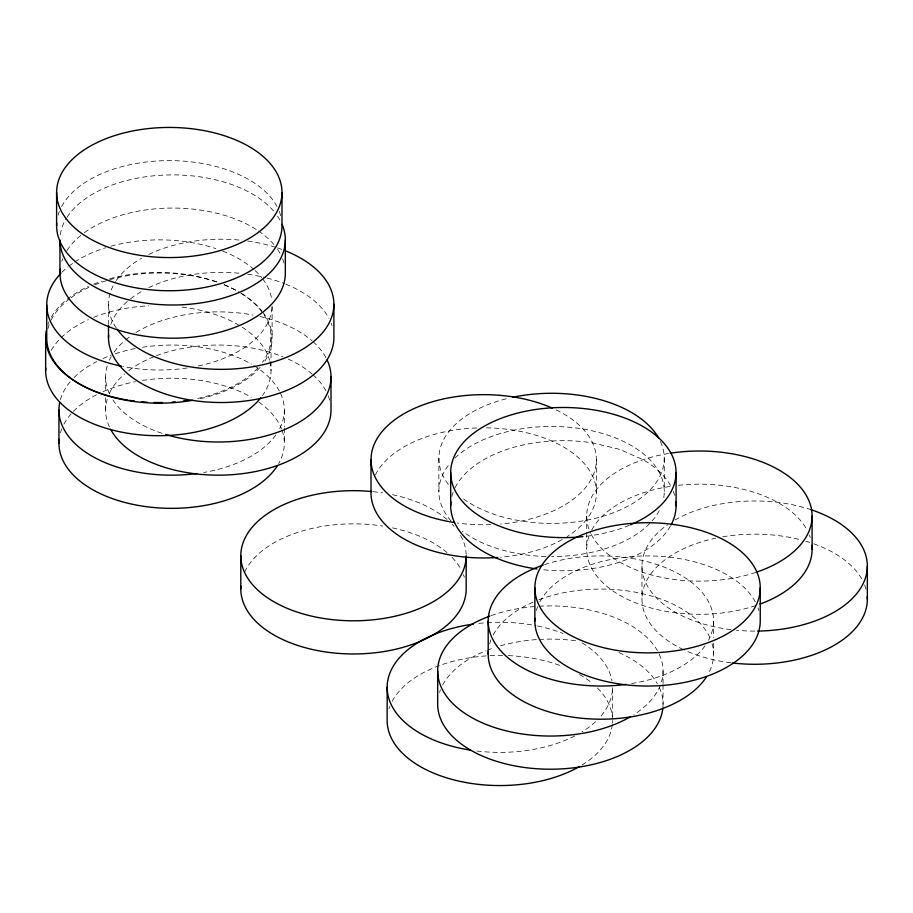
<?xml version="1.0" encoding="UTF-8"?>
<svg xmlns="http://www.w3.org/2000/svg" width="913" height="913" viewBox="0 0 913 913"><rect width="100%" height="100%" fill="white"/><g stroke="black" fill="none" stroke-linecap="round" stroke-linejoin="round"><path stroke-width="0.68" stroke-dasharray="4.57 3.42" d="M713.567 620.966L713.567 637.559M713.567 643.083L713.567 654.142M664.265 458.337L664.265 491.514M663.055 670.987L663.055 683.426M663.055 684.807L663.055 704.163M641.976 566.037L641.976 599.213M612.532 716.34L612.532 687.318A112.687 65.063 0 0 1 599.464 717.732M596.383 459.718L596.383 492.894M586.717 516.062L586.717 531.275M586.717 532.656L586.717 549.238M438.879 458.337L438.879 491.514M284.32 410.108L284.32 426.702M284.32 428.083L284.32 443.284M272.12 306.312L272.12 338.107M271.024 337.479L271.024 370.644M108.51 304.28L108.51 323.636M105.623 376.932L105.623 392.145M105.623 397.669L105.623 410.108M282.037 430.251A112.687 65.063 0 0 1 278.682 463.599M60.406 432.842A112.687 65.063 0 0 1 61.707 428.973M63.944 424.123A112.687 65.063 0 0 1 96.698 394.69M103.032 391.666A112.687 65.063 0 0 1 135.444 381.668M142.474 380.436A112.687 65.063 0 0 1 251.315 397.281M258.733 402.005A112.687 65.063 0 0 1 281.558 428.973M280.485 393.275A112.687 65.063 0 0 1 278.682 430.434M275.749 435.01A112.687 65.063 0 0 1 203.622 472.5M60.406 399.666A112.687 65.063 0 0 1 71.054 380.778M74.044 377.583A112.687 65.063 0 0 1 96.698 361.525M103.032 358.489A112.687 65.063 0 0 1 111.112 355.225M115.289 353.765A112.687 65.063 0 0 1 135.444 348.492M142.474 347.271A112.687 65.063 0 0 1 251.315 364.104M253.86 365.622A112.687 65.063 0 0 1 279.321 390.947M109.457 426.953A112.687 65.063 0 0 1 107.472 398.365M109.457 393.275A112.687 65.063 0 0 1 124.602 373.976M128.904 370.507A112.687 65.063 0 0 1 155.05 356.264M156.42 355.739A112.687 65.063 0 0 1 282.927 356.812M288.211 359.083A112.687 65.063 0 0 1 312.029 373.976M313.033 374.866A112.687 65.063 0 0 1 325.998 390.947M328.246 395.797A112.687 65.063 0 0 1 329.878 400.967M161.966 433.276A112.687 65.063 0 0 1 112.653 399.552M109.457 393.777A112.687 65.063 0 0 1 107.472 365.189M109.457 360.099A112.687 65.063 0 0 1 111.26 356.618M114.205 352.041A112.687 65.063 0 0 1 124.602 340.8M125.64 339.921A112.687 65.063 0 0 1 131.21 335.653M136.083 332.446A112.687 65.063 0 0 1 253.106 315.053M260.057 316.503A112.687 65.063 0 0 1 312.029 340.8M313.033 341.69A112.687 65.063 0 0 1 325.998 357.77M269.906 361.502A112.687 65.063 0 0 1 262.453 395.546M51.288 350.33A112.687 65.063 0 0 1 88.435 319.618M93.719 317.347A112.687 65.063 0 0 1 148.545 305.832M182.075 307.053A112.687 65.063 0 0 1 269.563 360.201M263.994 314.859A112.687 65.063 0 0 1 262.453 362.37M257.957 367.893A112.687 65.063 0 0 1 194.537 399.084M47.933 324.446A112.687 65.063 0 0 1 48.925 321.89M51.288 317.153A112.687 65.063 0 0 1 88.435 286.442M93.719 284.171A112.687 65.063 0 0 1 101.994 281.136M109.8 278.762A112.687 65.063 0 0 1 217.477 282.094M224.301 284.719A112.687 65.063 0 0 1 236.866 290.813M240.564 292.993A112.687 65.063 0 0 1 263.241 313.707M262.704 312.075A112.687 65.063 0 0 1 263.537 362.997M260.011 367.437A112.687 65.063 0 0 1 197.014 399.438M47.853 328.954A112.687 65.063 0 0 1 49.496 323.795M51.139 320.098A112.687 65.063 0 0 1 70.027 298.494M71.168 297.649A112.687 65.063 0 0 1 89.531 287.07M94.815 284.799A112.687 65.063 0 0 1 108.236 280.143M109.56 279.755A112.687 65.063 0 0 1 218.561 282.722M224.039 284.799A112.687 65.063 0 0 1 239.115 292.103M241.66 293.621A112.687 65.063 0 0 1 261.848 310.968M272.028 307.533A112.687 65.063 0 0 1 197.014 366.261M187.245 367.973A112.687 65.063 0 0 1 123.232 366.547M61.833 272.394A112.687 65.063 0 0 1 67.813 267.041M68.909 266.174A112.687 65.063 0 0 1 73.519 262.83M74.729 262.02A112.687 65.063 0 0 1 105.634 247.754M110.884 246.213A112.687 65.063 0 0 1 215.776 248.587M222.692 251.086A112.687 65.063 0 0 1 254.156 269.689M255.138 270.59A112.687 65.063 0 0 1 261.848 277.792M262.704 278.91A112.687 65.063 0 0 1 271.754 299.715M110.793 324.423A112.687 65.063 0 0 1 129.589 299.567M130.685 298.711A112.687 65.063 0 0 1 141.515 291.452M148.751 287.629A112.687 65.063 0 0 1 242.185 273.535M247.663 274.22A112.687 65.063 0 0 1 265.694 277.689M267.053 278.031A112.687 65.063 0 0 1 284.468 283.623M285.815 284.16A112.687 65.063 0 0 1 328.897 318.295M331.134 323.145A112.687 65.063 0 0 1 332.035 325.713M116.293 328.052A112.687 65.063 0 0 1 115.54 281.661M116.293 280.519A112.687 65.063 0 0 1 141.515 258.276M148.751 254.453A112.687 65.063 0 0 1 242.185 240.359M247.663 241.043A112.687 65.063 0 0 1 276.274 247.526M277.552 247.937A112.687 65.063 0 0 1 281.729 249.409M60.326 234.721A112.687 65.063 0 0 1 66.272 218.469M66.991 217.328A112.687 65.063 0 0 1 167.353 174.954A112.687 65.063 0 0 1 274.162 211.702M277.552 216.187A112.687 65.063 0 0 1 280.942 221.939M61.81 261.38A112.687 65.063 0 0 1 62.723 258.801M66.991 250.493A112.687 65.063 0 0 1 83.243 233.511M84.384 232.667A112.687 65.063 0 0 1 257.352 230.213M258.562 231.012A112.687 65.063 0 0 1 274.162 244.878M277.552 249.352A112.687 65.063 0 0 1 280.337 253.962M282.574 258.801A112.687 65.063 0 0 1 284.217 263.971M58.067 215.24A112.687 65.063 0 0 1 59.368 211.371M61.605 206.521A112.687 65.063 0 0 1 169.293 160.62A112.687 65.063 0 0 1 276.993 206.521M279.23 211.371A112.687 65.063 0 0 1 280.862 216.541M659.266 510.675A112.687 65.063 0 0 1 551.566 556.576M545.985 556.496A112.687 65.063 0 0 1 462.172 531.115M450.988 520.855A112.687 65.063 0 0 1 450.052 463.268M454.902 458.075A112.687 65.063 0 0 1 588.12 429.966A112.687 65.063 0 0 1 663.443 499.354M660.419 441.504A112.687 65.063 0 0 1 600.583 516.929A112.687 65.063 0 0 1 461.054 497.094M448.283 484.358A112.687 65.063 0 0 1 508.45 398.228M373.086 491.673A112.687 65.063 0 0 1 382.661 492.894M392.476 494.698A112.687 65.063 0 0 1 447.21 519.611M452.118 524.256A112.687 65.063 0 0 1 454.081 526.402M460.551 535.417A112.687 65.063 0 0 1 466.166 554.442M244.65 572.074A112.687 65.063 0 0 1 382.661 526.071M392.476 527.874A112.687 65.063 0 0 1 447.21 552.787M452.118 557.432A112.687 65.063 0 0 1 461.191 569.758M463.427 574.597A112.687 65.063 0 0 1 464.34 577.164M486.481 427.855A112.687 65.063 0 0 1 587.287 467.273A112.687 65.063 0 0 1 567.178 536.604M562.225 539.56A112.687 65.063 0 0 1 500.507 557.227M375.403 474.897A112.687 65.063 0 0 1 479.519 427.877M556.154 409.891A112.687 65.063 0 0 1 592.172 477.351A112.687 65.063 0 0 1 500.507 524.051M490.692 524.655A112.687 65.063 0 0 1 457.23 522.966M670.439 526.048A112.687 65.063 0 0 1 541.021 569.495M451.809 496.581A112.687 65.063 0 0 1 454.537 488.889M455.096 487.725A112.687 65.063 0 0 1 592.548 442.885L619.722 449.379L643.06 459.718A112.687 65.063 0 0 1 671.078 486.561M673.315 491.411A112.687 65.063 0 0 1 674.604 495.28M629.342 525.306A112.687 65.063 0 0 1 584.366 536.479M755.759 572.405A112.687 65.063 0 0 1 591.122 534.071M588.999 529.095A112.687 65.063 0 0 1 668.841 453.441M755.759 605.581A112.687 65.063 0 0 1 630.815 600.857A112.687 65.063 0 0 1 590.563 532.405M591.715 530.076A112.687 65.063 0 0 1 670.245 486.401M678.427 485.317A112.687 65.063 0 0 1 807.103 530.076M809.34 534.927A112.687 65.063 0 0 1 810.253 537.495M612.532 720.494A112.687 65.063 0 0 1 612.44 723.096M612.326 724.397A112.687 65.063 0 0 1 582.072 764.98M389.006 708.75A112.687 65.063 0 0 1 389.919 706.183M392.156 701.332A112.687 65.063 0 0 1 488.638 655.751M490.053 655.682A112.687 65.063 0 0 1 502.629 655.454M508.233 655.614A112.687 65.063 0 0 1 561.746 666.125M579.527 674.49A112.687 65.063 0 0 1 592.526 683.483M597.433 687.957A112.687 65.063 0 0 1 612.509 719.193M595.55 721.658A112.687 65.063 0 0 1 582.072 731.804M574.779 735.912A112.687 65.063 0 0 1 474.737 750.748M478.869 623.396A112.687 65.063 0 0 1 485.842 622.757M487.234 622.666A112.687 65.063 0 0 1 536.034 625.702M537.437 625.987A112.687 65.063 0 0 1 563.104 633.474M582.072 642.832A112.687 65.063 0 0 1 611.961 680.79M659.209 687.318A112.687 65.063 0 0 1 662.964 706.765M439.518 692.419A112.687 65.063 0 0 1 440.431 689.84M442.668 685.001A112.687 65.063 0 0 1 485.75 650.855M487.097 650.318A112.687 65.063 0 0 1 494.013 647.808M500.495 645.811A112.687 65.063 0 0 1 537.757 639.499M539.161 639.42A112.687 65.063 0 0 1 576.822 640.915M618.957 652.544A112.687 65.063 0 0 1 657.417 683.837M659.209 654.142A112.687 65.063 0 0 1 633.839 714.685M491.228 615.602A112.687 65.063 0 0 1 537.757 606.335M539.161 606.243A112.687 65.063 0 0 1 657.417 650.661M712.106 643.699A112.687 65.063 0 0 1 708.568 673.303M489.653 643.699A112.687 65.063 0 0 1 490.954 639.83M493.191 634.98A112.687 65.063 0 0 1 533.591 601.952M538.978 599.773A112.687 65.063 0 0 1 709.732 637.308M544.536 564.622A112.687 65.063 0 0 1 671.123 570.1A112.687 65.063 0 0 1 708.568 640.127M704.996 645.868A112.687 65.063 0 0 1 630.05 683.814M536.33 610.523A112.687 65.063 0 0 1 537.631 606.654M539.868 601.804A112.687 65.063 0 0 1 647.557 555.914A112.687 65.063 0 0 1 755.245 601.804M757.961 607.932A112.687 65.063 0 0 1 758.783 610.523M730.925 662.815A112.687 65.063 0 0 1 684.761 650.239M683.472 649.645A112.687 65.063 0 0 1 643.505 588.508A112.687 65.063 0 0 1 715.678 538.168M722.674 536.821A112.687 65.063 0 0 1 800.507 539.777M805.848 541.249A112.687 65.063 0 0 1 809.74 542.448M813.803 543.828A112.687 65.063 0 0 1 862.956 581.204M864.588 584.902A112.687 65.063 0 0 1 866.232 590.06M754.663 631.1A112.687 65.063 0 0 1 736.46 630.244M730.925 629.639A112.687 65.063 0 0 1 667.563 524.758M674.981 520.033A112.687 65.063 0 0 1 811.006 509.694"/><path stroke-width="1.37" d="M867.35 566.037L867.35 599.213M812.102 516.062L812.102 549.238M760.244 587.801A112.687 65.063 0 0 1 591.213 644.144A112.687 65.063 0 0 1 591.213 531.457A112.687 65.063 0 0 1 760.244 587.801L760.244 620.966A112.687 65.063 0 0 1 645.297 686.017A112.687 65.063 0 0 1 534.961 618.363M676.077 472.557L676.077 505.722M534.87 587.801L534.87 620.966M488.193 620.966L488.193 654.142M466.189 557.124L466.189 588.908A112.687 65.063 0 0 1 351.243 653.959A112.687 65.063 0 0 1 240.895 586.306M450.691 472.557L450.691 505.722M437.669 670.987L437.669 704.163A112.687 65.063 0 0 0 546.978 769.191A112.687 65.063 0 0 0 662.849 708.066M387.158 687.318L387.158 720.494A112.687 65.063 0 0 0 456.717 780.604A112.687 65.063 0 0 0 579.527 766.498M371.009 459.718L371.009 492.894A112.687 65.063 0 0 0 497.711 557.455M333.896 304.28L333.896 337.456A112.687 65.063 0 0 1 218.949 402.507A112.687 65.063 0 0 1 108.601 334.854M330.997 376.932L330.997 410.108A112.687 65.063 0 0 1 235.098 474.44A112.687 65.063 0 0 1 110.621 429.27M285.335 239.948L285.335 273.124A112.687 65.063 0 0 1 169.259 338.152A112.687 65.063 0 0 1 60.167 269.209M281.991 192.506A112.687 65.063 0 0 1 112.95 248.85A112.687 65.063 0 0 1 112.95 136.163A112.687 65.063 0 0 1 281.991 192.506L281.991 225.682A112.687 65.063 0 0 1 167.045 290.733A112.687 65.063 0 0 1 56.697 223.08M240.804 555.743L240.804 588.908M108.51 325.017L108.51 337.456M59.961 273.124L59.961 239.948A112.687 65.063 0 0 0 186.241 304.531A112.687 65.063 0 0 0 282.06 224.358M58.946 410.108L58.946 443.284M56.606 192.506L56.606 225.682M46.734 304.931L46.734 338.107A112.687 65.063 0 0 0 192.814 400.248M45.65 337.479L45.65 370.644M277.29 465.904A112.687 65.063 0 0 1 148.408 506.943A112.687 65.063 0 0 1 59.151 439.37M196.74 473.539A112.687 65.063 0 0 1 59.767 402.268M327.162 360.099A112.687 65.063 0 0 1 288.645 427.775A112.687 65.063 0 0 1 165.812 434.508M187.507 400.316A112.687 65.063 0 0 1 183.445 400.898M175.148 401.811A112.687 65.063 0 0 1 172.352 402.028M162.525 402.496A112.687 65.063 0 0 1 154.16 402.496M147.141 402.211A112.687 65.063 0 0 1 141.538 401.811M134.599 401.081A112.687 65.063 0 0 1 129.178 400.316M127.763 400.099A112.687 65.063 0 0 1 46.221 330.951M260.753 397.783A112.687 65.063 0 0 1 132.088 433.915A112.687 65.063 0 0 1 45.741 368.042M121.84 366.261A112.687 65.063 0 0 1 60.806 273.444M285.815 250.984A112.687 65.063 0 0 1 291.749 355.02A112.687 65.063 0 0 1 117.092 329.182M512.592 397.292A112.687 65.063 0 0 1 658.627 438.023M466.189 555.743A112.687 65.063 0 0 1 347.408 620.703A112.687 65.063 0 0 1 241.466 548.713A112.687 65.063 0 0 1 371.705 491.536M454.537 522.567A112.687 65.063 0 0 1 382.627 430.947A112.687 65.063 0 0 1 552.297 408.1M675.871 501.819A112.687 65.063 0 0 1 671.078 524.884M536.912 568.97A112.687 65.063 0 0 1 450.896 501.819M582.973 536.627A112.687 65.063 0 0 1 452.802 460.026A112.687 65.063 0 0 1 623.465 417.515A112.687 65.063 0 0 1 630.666 524.747M670.245 453.225A112.687 65.063 0 0 1 803.212 490.738A112.687 65.063 0 0 1 757.151 571.937M811.897 545.335A112.687 65.063 0 0 1 759.936 604.121M470.674 750.166A112.687 65.063 0 0 1 387.169 686.519A112.687 65.063 0 0 1 473.379 624.081M630.05 716.99A112.687 65.063 0 0 1 462.469 711.695A112.687 65.063 0 0 1 489.836 616.104M706.536 676.761A112.687 65.063 0 0 1 578.762 717.938A112.687 65.063 0 0 1 488.284 651.54M625.987 684.396A112.687 65.063 0 0 1 496.284 645.183A112.687 65.063 0 0 1 543.132 565.101M811.006 509.694A112.687 65.063 0 0 1 863.858 582.095A112.687 65.063 0 0 1 757.448 631.077M867.259 596.611A112.687 65.063 0 0 1 732.294 662.975"/></g></svg>
